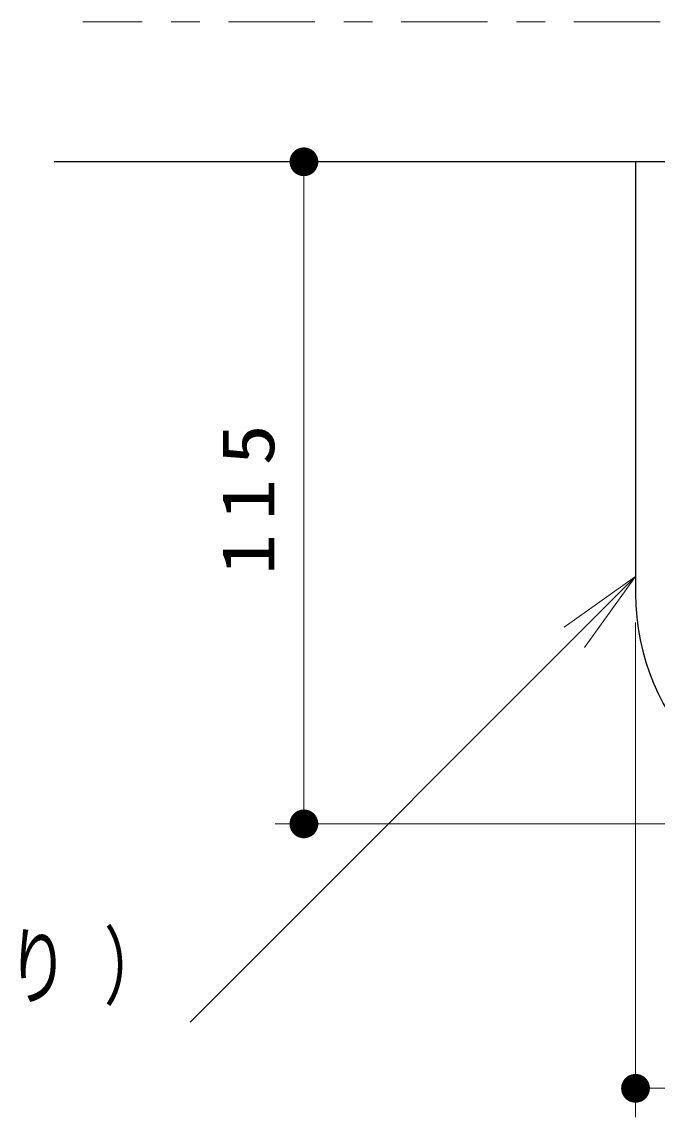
# Model space of a CAD drawing. Units: millimetres on the paper, scale 1:30. Extents: x -365 to 23, y -19 to 257.
# Drawn here: x -130.24 to -108.17, y 188.67 to 226.71 of the extents above; entities that cross this region are included whole.
import ezdxf

# ---------------------------------------------------------------- set-up
doc = ezdxf.new("R2010")
doc.units = ezdxf.units.MM
doc.linetypes.add('USER2', pattern=[6, 3, -1, 1, -1])
doc.layers.add('1_5', color=7, linetype='Continuous', lineweight=13)
doc.styles.add('ＭＳ ゴシック', font='')
doc.styles.get('ＭＳ ゴシック').set_extended_font_data('MS Gothic')

# ---------------------------------------------------------------- blocks, each defined once
blk = doc.blocks.new('filled_dot')
at = {"color": 0, "linetype": 'Continuous', "lineweight": -2, "const_width": 1.25}
blk.add_lwpolyline([(-0.625, 0, 1), (0.625, 0, 1)], format="xyb", close=True, dxfattribs=at)
blk = doc.blocks.new('open_arrow')
at = {"color": 0, "linetype": 'Continuous', "lineweight": -2}
blk.add_lwpolyline([(7.5, 1.25), (0, 0), (7.5, -1.25)], dxfattribs=at)

msp = doc.modelspace()

# ---------------------------------------------------------------- linework, layer by layer
at = {"layer": '1_5', "color": 4, "linetype": 'USER2'}
msp.add_line((-96.059, 226.713), (-128.121, 226.713), dxfattribs=at)
at = {"layer": '1_5', "color": 4, "lineweight": 25}
for p, q in [((-96.059, 221.853), (-129.121, 221.853)), ((-108.919, 221.853), (-108.919, 206.853))]:
    msp.add_line(p, q, dxfattribs=at)
at = {"layer": '1_5'}
for p, q in [((-120.443, 221.853), (-120.443, 198.853)), ((-108.919, 207.45), (-124.401, 191.968)), ((-108.919, 205.853), (-108.919, 188.666)), ((-101.919, 198.853), (-121.443, 198.853)), ((-80.919, 189.666), (-108.919, 189.666))]:
    msp.add_line(p, q, dxfattribs=at)
at = {"layer": '1_5', "color": 4, "lineweight": 25}
msp.add_arc((-100.919, 206.853), 8, 180, 270, dxfattribs=at)

# ---------------------------------------------------------------- block references
at = {"layer": '1_5', "xscale": 0.4, "yscale": 0.4}
for name, p, rotation in [('filled_dot', (-120.443, 221.853), 270), ('open_arrow', (-108.919, 207.45), 225), ('filled_dot', (-120.443, 198.853), 90)]:
    msp.add_blockref(name, p, dxfattribs=dict(at, rotation=rotation))
msp.add_blockref('filled_dot', (-108.919, 189.666), dxfattribs=at)

# ---------------------------------------------------------------- texts
at = {"layer": '1_5', "insert": (-121.443, 210.353), "char_height": 1.833, "attachment_point": 8, "rotation": 90, "style": 'ＭＳ ゴシック'}
msp.add_mtext('\\T1.33;\\W1.15;115', dxfattribs=at)
at = {"layer": '1_5', "insert": (-164.106, 193.768), "char_height": 2.199, "attachment_point": 4, "style": 'ＭＳ ゴシック'}
msp.add_mtext('\\T1.59;\\W0.7;ＰＬ-6（印刷シート貼り）', dxfattribs=at)

doc.saveas('drawing.dxf')
